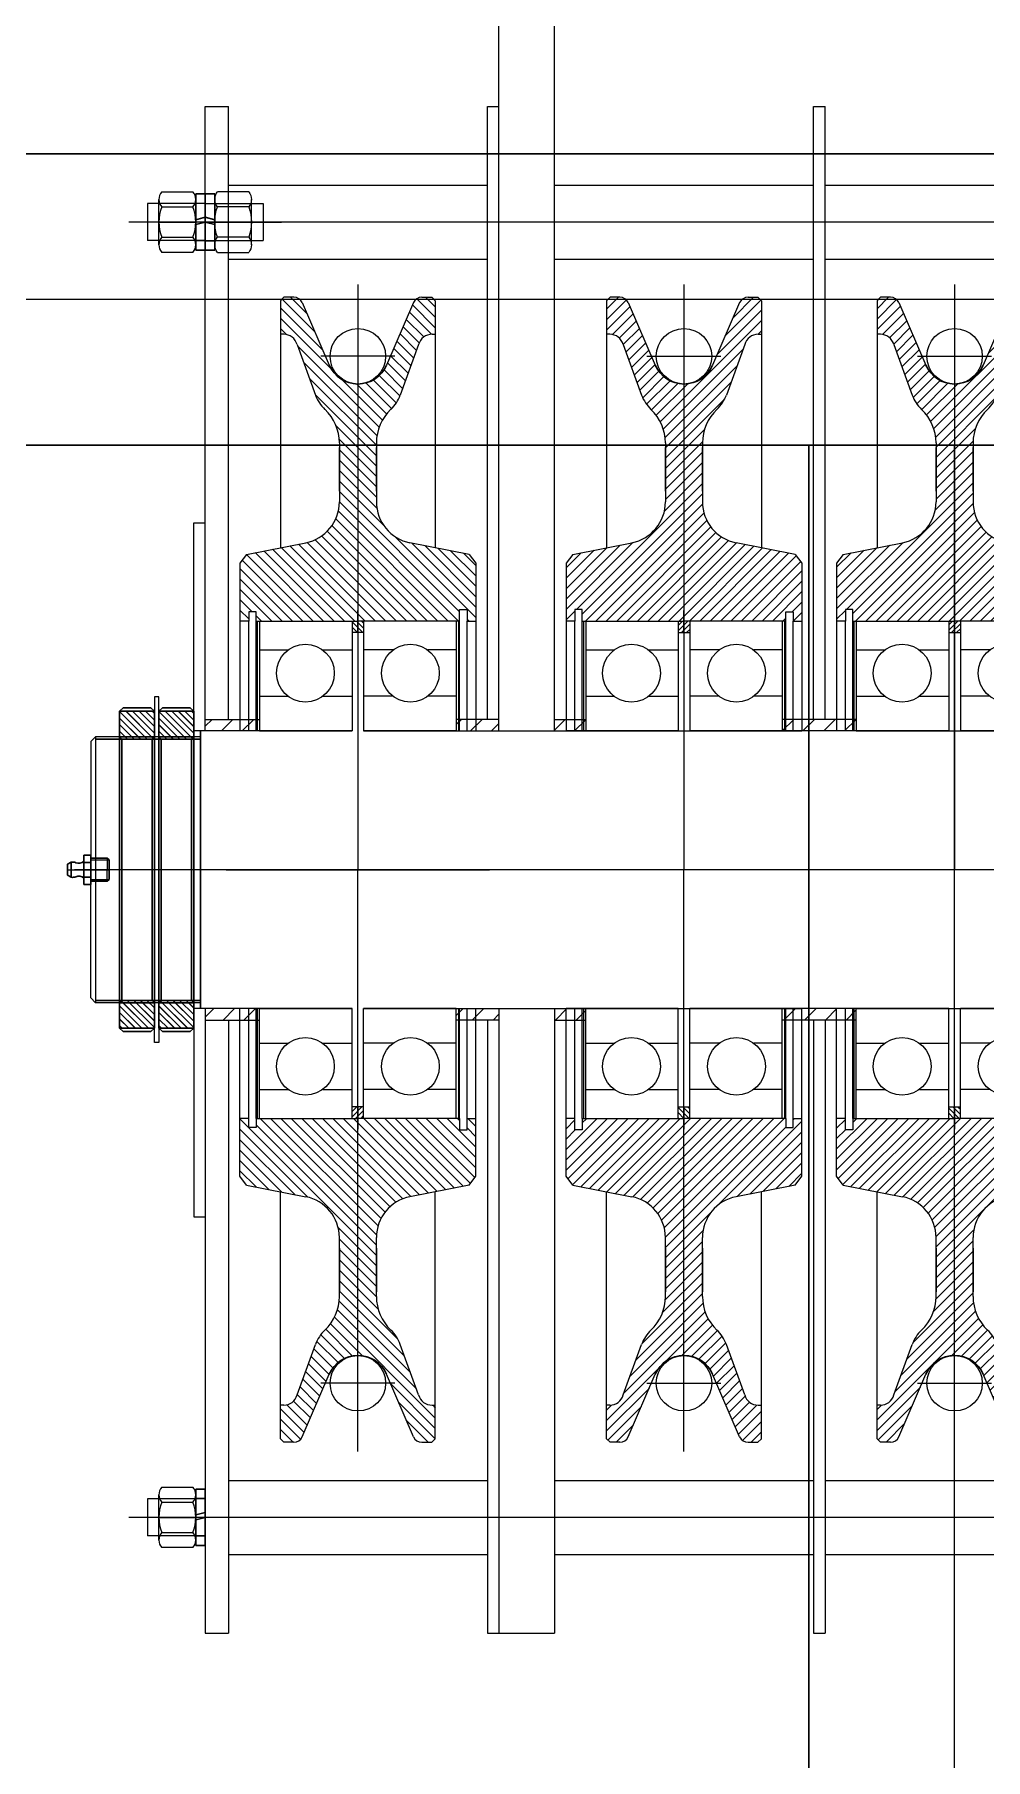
# Model space of a CAD drawing. Extents: x 1767995 to 4174245, y 542814 to 862564.
# Drawn here: x 2118269 to 2118681, y 677845 to 678591 of the extents above; entities that cross this region are included whole.
import ezdxf

# ---------------------------------------------------------------- set-up
doc = ezdxf.new("R2010")
doc.units = 0
doc.header["$LTSCALE"] = 3500
doc.linetypes.add('CENTER', pattern=[2, 1.25, -0.25, 0.25, -0.25])
doc.linetypes.add('DASHED', pattern=[0.75, 0.5, -0.25])
for name, color, linetype, lineweight in [('1轮廓实线层', 7, 'Continuous', 30), ('5文本', 7, 'Continuous', 15), ('6标注线', 7, 'Continuous', 13)]:
    doc.layers.add(name, color=color, linetype=linetype, lineweight=lineweight)
for name, color, linetype in [('2细线层', 4, 'Continuous'), ('3中心线层', 1, 'CENTER'), ('4虚线层', 6, 'DASHED'), ('5剖面线层', 2, 'Continuous')]:
    doc.layers.add(name, color=color, linetype=linetype)
pattern_1 = [(45, (4083.5064, 16911.954), (-4.490128, 4.490128), [])]

# ---------------------------------------------------------------- blocks, each defined once
blk = doc.blocks.new('tec')
at = {"layer": '1轮廓实线层'}
for p, q in [((146662.62, 39751.69), (144310.62, 39751.69)), ((146662.62, 39625.69), (144310.62, 39625.69)), ((145423.62, 37051.69), (145423.62, 39625.69))]:
    blk.add_line(p, q, dxfattribs=at)
at = {"layer": '3中心线层'}
for p, q in [((146662.62, 39688.69), (144310.62, 39688.69)), ((145486.62, 37051.69), (145486.62, 39625.69))]:
    blk.add_line(p, q, dxfattribs=at)
blk = doc.blocks.new('00')
at = {"layer": '1轮廓实线层'}
h = blk.add_hatch(dxfattribs=at)
h.set_pattern_fill('JIS_LC_20', color=6, scale=0.1, style=0)
h.paths.add_polyline_path([(34019.49, -29282.4), (34004.49, -29282.4), (34004.49, -29293.4), (34019.49, -29293.4)])
h.paths.add_polyline_path([(34019.49, -29293.4), (34004.49, -29293.4), (34005.49, -29294.4), (34018.49, -29294.4)])
h.paths.add_polyline_path([(34019.49, -29408.4), (34004.49, -29408.4), (34004.49, -29419.4), (34019.49, -29419.4)])
h.paths.add_polyline_path([(34018.49, -29407.4), (34005.49, -29407.4), (34004.49, -29408.4), (34019.49, -29408.4)])
for p, q in [((34005.99, -29280.9), (34004.49, -29282.4)), ((34004.49, -29282.4), (34019.49, -29282.4)), ((34004.49, -29282.4), (34004.49, -29419.4)), ((34005.99, -29280.9), (34017.99, -29280.9)), ((34017.99, -29280.9), (34019.49, -29282.4)), ((34019.49, -29282.4), (34019.49, -29419.4)), ((34004.49, -29293.4), (34019.49, -29293.4)), ((34004.49, -29293.4), (34005.49, -29294.4)), ((34005.49, -29294.4), (34018.49, -29294.4)), ((34005.49, -29294.4), (34005.49, -29407.4)), ((34018.49, -29294.4), (34019.49, -29293.4)), ((34018.49, -29294.4), (34018.49, -29407.4)), ((34004.49, -29408.4), (34005.49, -29407.4)), ((34004.49, -29408.4), (34019.49, -29408.4)), ((34005.49, -29407.4), (34018.49, -29407.4)), ((34018.49, -29407.4), (34019.49, -29408.4)), ((34004.49, -29419.4), (34019.49, -29419.4)), ((34005.99, -29420.9), (34004.49, -29419.4)), ((34005.99, -29420.9), (34017.99, -29420.9)), ((34017.99, -29420.9), (34019.49, -29419.4))]:
    blk.add_line(p, q)
at = {"layer": '3中心线层', "ltscale": 50}
blk.add_line((33998.29, -29350.9), (34031.03, -29350.9), dxfattribs=at)
blk = doc.blocks.new('t4acx')
at = {"layer": '5剖面线层'}
h = blk.add_hatch(dxfattribs=at)
h.set_pattern_fill('ANSI31', color=256, style=0)
h.set_pattern_definition([(45, (3773.7428, 390.6375), (-2.245064, 2.245064), [])])
h.paths.add_polyline_path([(4060.28, 1209.1), (4060.28, 1183.63, -0.358516), (4045.75, 1165.97), (4020.16, 1160.95), (4017.28, 1157.1), (4017.28, 1132.1), (4021.08, 1132.1), (4021.08, 1137.1), (4024.28, 1137.1), (4024.28, 1132.1), (4068.28, 1132.1), (4068.28, 1136.7), (4068.28, 1234.6, -0.299292), (4055.89, 1242.75), (4044.21, 1269.79, 0.291355), (4040.59, 1272.1), (4036.3, 1272.1), (4034.8, 1270.6), (4034.8, 1256.1), (4036.21, 1256.1, -0.338663), (4042, 1251.67), (4049.96, 1229.8, 0.116751), (4054.01, 1223.64, -0.206366)])
h.paths.add_polyline_path([(4068.28, 1234.6), (4068.28, 1132.1), (4110.78, 1132.1), (4112.28, 1132.1), (4112.28, 1136.1), (4115.48, 1136.1), (4115.48, 1132.1), (4119.28, 1132.1), (4119.28, 1157.1), (4116.4, 1160.95), (4090.82, 1165.97, -0.358516), (4076.28, 1183.63), (4076.28, 1209.1, -0.206366), (4082.55, 1223.64, 0.116751), (4086.6, 1229.8), (4094.56, 1251.67, -0.338663), (4100.35, 1256.1), (4101.76, 1256.1), (4101.76, 1270.6), (4100.26, 1272.1), (4095.98, 1272.1, 0.291355), (4092.35, 1269.79), (4080.68, 1242.75, -0.299292)])
h.paths.add_polyline_path([(4068.28, 917.1), (4068.28, 912.49), (4068.28, 814.6, -0.299292), (4080.68, 806.45), (4092.35, 779.41, 0.291355), (4095.98, 777.1), (4100.26, 777.1), (4101.76, 778.6), (4101.76, 793.1), (4100.35, 793.1, -0.338663), (4094.56, 797.53), (4086.6, 819.39, 0.116751), (4082.55, 825.55, -0.206366), (4076.28, 840.09), (4076.28, 865.56, -0.358516), (4090.82, 883.22), (4116.4, 888.25), (4119.28, 892.1), (4119.28, 917.1), (4115.48, 917.1), (4115.48, 913.1), (4112.28, 913.1), (4112.28, 917.1)])
h.paths.add_polyline_path([(4068.28, 917.1), (4025.78, 917.1), (4024.28, 917.1), (4024.28, 912.1), (4021.08, 912.1), (4021.08, 917.1), (4017.28, 917.1), (4017.28, 892.1), (4020.16, 888.25), (4045.75, 883.22, -0.358516), (4060.28, 865.56), (4060.28, 840.09, -0.206366), (4054.01, 825.55, 0.116751), (4049.96, 819.39), (4042, 797.53, -0.338663), (4036.21, 793.1), (4034.8, 793.1), (4034.8, 778.6), (4036.3, 777.1), (4040.59, 777.1, 0.291355), (4044.21, 779.41), (4055.89, 806.45, -0.299291), (4068.28, 814.6), (4068.28, 814.6)])
h = blk.add_hatch(dxfattribs=at)
h.set_pattern_fill('ANSI31', color=256, scale=0.5, style=0)
h.set_pattern_definition([(45, (3225.343, 1594.084), (-1.122532, 1.122532), [])])
h.paths.add_polyline_path([(4070.78, 1132.1), (4068.28, 1132.1), (4068.28, 1127.1), (4070.78, 1127.1)])
h.paths.add_polyline_path([(4068.28, 1132.1), (4065.78, 1132.1), (4065.78, 1127.1), (4068.28, 1127.1)])
h = blk.add_hatch(dxfattribs=at)
h.set_pattern_fill('ANSI31', color=256, scale=0.5, style=0)
h.set_pattern_definition([(315, (3225.343, 455.1103), (-1.122532, -1.122532), [])])
h.paths.add_polyline_path([(4070.78, 922.1), (4068.28, 922.1), (4068.28, 917.1), (4070.78, 917.1)])
h.paths.add_polyline_path([(4068.28, 922.1), (4065.78, 922.1), (4065.78, 917.1), (4068.28, 917.1)])
for p, q in [((4034.8, 1270.6), (4036.3, 1272.1)), ((4034.8, 1270.6), (4034.8, 1163.82)), ((4040.59, 1272.1), (4036.3, 1272.1)), ((4044.21, 1269.79), (4055.89, 1242.75)), ((4092.35, 1269.79), (4080.68, 1242.75)), ((4095.98, 1272.1), (4100.26, 1272.1)), ((4101.76, 1270.6), (4100.26, 1272.1)), ((4101.76, 1270.6), (4101.76, 1163.82)), ((4036.21, 1256.1), (4034.8, 1256.1)), ((4100.35, 1256.1), (4101.76, 1256.1)), ((4042, 1251.67), (4049.96, 1229.8)), ((4094.56, 1251.67), (4086.6, 1229.8)), ((4060.28, 1209.1), (4060.28, 1183.63)), ((4076.28, 1209.1), (4076.28, 1183.63)), ((4020.16, 1160.95), (4045.75, 1165.97)), ((4116.4, 1160.95), (4090.82, 1165.97)), ((4020.16, 1160.95), (4017.28, 1157.1)), ((4017.28, 1157.1), (4017.28, 1084.6)), ((4116.4, 1160.95), (4119.28, 1157.1)), ((4119.28, 1157.1), (4119.28, 1084.6)), ((4024.28, 1137.1), (4021.08, 1137.1)), ((4021.08, 1137.1), (4021.08, 1132.1)), ((4024.28, 1132.1), (4024.28, 1137.1)), ((4112.28, 1132.1), (4112.28, 1136.1)), ((4112.28, 1136.1), (4115.48, 1136.1)), ((4115.48, 1136.1), (4115.48, 1132.1)), ((4021.08, 1132.1), (4017.28, 1132.1)), ((4021.08, 1084.6), (4021.08, 1132.1)), ((4024.28, 1132.1), (4068.28, 1132.1)), ((4024.28, 1132.1), (4068.28, 1132.1)), ((4024.28, 1084.6), (4024.28, 1132.1)), ((4024.78, 1132.1), (4024.78, 1084.6)), ((4025.78, 1132.1), (4068.28, 1132.1)), ((4025.78, 1132.1), (4068.28, 1132.1)), ((4025.78, 1132.1), (4025.78, 1084.6)), ((4065.78, 1132.1), (4065.78, 1084.6)), ((4065.78, 1127.1), (4070.78, 1127.1)), ((4112.28, 1132.1), (4068.28, 1132.1)), ((4110.78, 1132.1), (4068.28, 1132.1)), ((4070.78, 1132.1), (4070.78, 1084.6)), ((4110.78, 1132.1), (4110.78, 1084.6)), ((4111.78, 1132.1), (4111.78, 1084.6)), ((4112.28, 1084.6), (4112.28, 1132.1)), ((4115.48, 1132.1), (4119.28, 1132.1)), ((4115.48, 1084.6), (4115.48, 1132.1)), ((4025.78, 1119.6), (4038.09, 1119.6)), ((4053.09, 1119.6), (4065.78, 1119.6)), ((4083.48, 1119.6), (4070.78, 1119.6)), ((4110.78, 1119.6), (4098.48, 1119.6)), ((4025.78, 1099.6), (4038.09, 1099.6)), ((4053.09, 1099.6), (4065.78, 1099.6)), ((4083.48, 1099.6), (4070.78, 1099.6)), ((4110.78, 1099.6), (4098.48, 1099.6)), ((4025.78, 1084.6), (4017.28, 1084.6)), ((4110.78, 1084.6), (4119.28, 1084.6)), ((4017.28, 892.1), (4017.28, 964.6)), ((4025.78, 964.6), (4017.28, 964.6)), ((4021.08, 917.1), (4021.08, 964.6)), ((4024.28, 917.1), (4024.28, 964.6)), ((4024.78, 964.6), (4024.78, 917.1)), ((4025.78, 917.1), (4025.78, 964.6)), ((4065.78, 917.1), (4065.78, 964.6)), ((4070.78, 917.1), (4070.78, 964.6)), ((4110.78, 917.1), (4110.78, 964.6)), ((4110.78, 964.6), (4119.28, 964.6)), ((4111.78, 964.6), (4111.78, 917.1)), ((4112.28, 917.1), (4112.28, 964.6)), ((4115.48, 917.1), (4115.48, 964.6)), ((4119.28, 892.1), (4119.28, 964.6)), ((4025.78, 949.6), (4038.09, 949.6)), ((4053.09, 949.6), (4065.78, 949.6)), ((4083.48, 949.6), (4070.78, 949.6)), ((4110.78, 949.6), (4098.48, 949.6)), ((4025.78, 929.6), (4038.09, 929.6)), ((4053.09, 929.6), (4065.78, 929.6)), ((4083.48, 929.6), (4070.78, 929.6)), ((4110.78, 929.6), (4098.48, 929.6)), ((4065.78, 922.1), (4070.78, 922.1)), ((4021.08, 917.1), (4017.28, 917.1)), ((4021.08, 912.1), (4021.08, 917.1)), ((4024.28, 912.1), (4021.08, 912.1)), ((4024.28, 917.1), (4068.28, 917.1)), ((4024.28, 917.1), (4068.28, 917.1)), ((4024.28, 917.1), (4024.28, 912.1)), ((4025.78, 917.1), (4068.28, 917.1)), ((4025.78, 917.1), (4068.28, 917.1)), ((4112.28, 917.1), (4068.28, 917.1)), ((4110.78, 917.1), (4068.28, 917.1)), ((4112.28, 917.1), (4112.28, 913.1)), ((4112.28, 913.1), (4115.48, 913.1)), ((4115.48, 913.1), (4115.48, 917.1)), ((4115.48, 917.1), (4119.28, 917.1)), ((4020.16, 888.25), (4017.28, 892.1)), ((4020.16, 888.25), (4045.75, 883.22)), ((4116.4, 888.25), (4090.82, 883.22)), ((4116.4, 888.25), (4119.28, 892.1)), ((4034.8, 778.6), (4034.8, 885.37)), ((4101.76, 778.6), (4101.76, 885.37)), ((4060.28, 840.09), (4060.28, 865.56)), ((4076.28, 840.09), (4076.28, 865.56)), ((4042, 797.53), (4049.96, 819.39)), ((4094.56, 797.53), (4086.6, 819.39)), ((4044.21, 779.41), (4055.89, 806.45)), ((4092.35, 779.41), (4080.68, 806.45)), ((4036.21, 793.1), (4034.8, 793.1)), ((4100.35, 793.1), (4101.76, 793.1)), ((4034.8, 778.6), (4036.3, 777.1)), ((4040.59, 777.1), (4036.3, 777.1)), ((4095.98, 777.1), (4100.26, 777.1)), ((4101.76, 778.6), (4100.26, 777.1))]:
    blk.add_line(p, q)
for centre in [(4045.59, 1109.6), (4090.98, 1109.6), (4045.59, 939.6), (4090.98, 939.6)]:
    blk.add_circle(centre, 12.5)
for centre, radius, start, end in [((4040.59, 1268.1), 4, 25.02496, 90), ((4095.98, 1268.1), 4, 90, 154.97504), ((4036.21, 1250.1), 6, 15.16257, 90), ((4100.35, 1250.1), 6, 90, 164.83743), ((4065, 1235.28), 16, 200.00412, 226.64097), ((4040.28, 1209.1), 20, 0, 46.64097), ((4096.28, 1209.1), 20, 133.35903, 180), ((4071.57, 1235.28), 16, 313.35903, 339.99588), ((4042.28, 1183.63), 18, 281.1057, 0), ((4094.28, 1183.63), 18, 180, 258.8943), ((4042.28, 865.56), 18, 0, 78.8943), ((4094.28, 865.56), 18, 101.1057, 180), ((4040.28, 840.09), 20, 313.35903, 0), ((4096.28, 840.09), 20, 180, 226.64097), ((4065, 813.92), 16, 133.35903, 159.99588), ((4071.57, 813.92), 16, 20.00412, 46.64097), ((4036.21, 799.1), 6, 270, 344.83743), ((4100.35, 799.1), 6, 195.16257, 270), ((4040.59, 781.1), 4, 270, 334.97504), ((4095.98, 781.1), 4, 205.02496, 270)]:
    blk.add_arc(centre, radius, start, end)
at = {"layer": '1轮廓实线层', "ltscale": 50}
for p, q in [((4060.28, 1207.11), (4060.28, 1188.24)), ((4076.28, 1207.11), (4076.28, 1188.24)), ((4060.28, 842.09), (4060.28, 860.95)), ((4076.28, 842.09), (4076.28, 860.95))]:
    blk.add_line(p, q, dxfattribs=at)
at = {"layer": '1轮廓实线层'}
for p, q in [((4025.78, 1084.6), (4065.78, 1084.6)), ((4025.78, 964.6), (4065.78, 964.6))]:
    blk.add_line(p, q, dxfattribs=at)
at = {"layer": '1轮廓实线层', "color": 0}
for p, q in [((4110.78, 1084.6), (4070.78, 1084.6)), ((4110.78, 964.6), (4070.78, 964.6))]:
    blk.add_line(p, q, dxfattribs=at)
at = {"layer": '1轮廓实线层'}
for centre, start, end in [((4068.28, 1248.1), 203.35189, 336.64811), ((4068.28, 801.1), 23.35189, 156.64811)]:
    blk.add_arc(centre, 13.5, start, end, dxfattribs=at)
at = {"layer": '3中心线层', "ltscale": 50}
for p, q in [((4068.28, 1277.63), (4068.28, 1024.6)), ((4125.25, 1024.6), (4011.32, 1024.6)), ((4068.28, 773.14), (4068.28, 1024.6))]:
    blk.add_line(p, q, dxfattribs=at)
at = {"layer": '3中心线层'}
for p, q in [((4052.28, 1246.6), (4084.28, 1246.6)), ((4068.28, 1127.1), (4068.28, 1136.7)), ((4068.28, 922.1), (4068.28, 912.49)), ((4052.28, 802.6), (4084.28, 802.6))]:
    blk.add_line(p, q, dxfattribs=at)
at = {"layer": '5文本'}
for centre in [(4068.28, 1246.6), (4068.28, 802.6)]:
    blk.add_circle(centre, 12, dxfattribs=at)
blk = doc.blocks.new('*U202')
blk.add_line((13.22, 4.1), (13.22, 2.05))
at = {"layer": '1轮廓实线层'}
for p, q in [((-11.18, 4.1), (-11.18, 0)), ((1.02, 4.1), (-11.18, 4.1)), ((-11.18, 0), (0, 0)), ((0, 0), (-1.1, 4.1)), ((13.22, 0), (0, 0)), ((1.02, 4.1), (2.12, 0)), ((1.02, 4.1), (13.22, 4.1)), ((13.22, 4.1), (13.22, 0))]:
    blk.add_line(p, q, dxfattribs=at)
at = {"layer": '3中心线层'}
blk.add_line((1.02, 6.2), (1.02, -2.1), dxfattribs=at)
at = {"layer": '4虚线层'}
for p, q in [((-7.08, 4.1), (-7.08, 0)), ((9.12, 4.1), (9.12, 0))]:
    blk.add_line(p, q, dxfattribs=at)
blk = doc.blocks.new('*U203')
for p, q in [((-15.9, -9.81), (-15.9, 9.81)), ((-14.71, 13.09), (-1.19, 13.09)), ((0, 9.81), (0, -9.81)), ((-14.71, 6.54), (-1.19, 6.54)), ((-14.71, -6.54), (-1.19, -6.54)), ((-1.19, -13.09), (-14.71, -13.09))]:
    blk.add_line(p, q)
for centre, radius, start, end in [((-10.82, 9.81), 5.08, 139.9424, 220.0576), ((-5.08, 9.81), 5.08, 319.9424, 40.0576), ((2.64, 0), 18.54, 159.34022, 200.65978), ((-18.54, 0), 18.54, 339.34022, 20.65978), ((-10.82, -9.81), 5.08, 139.9424, 220.0576), ((-5.08, -9.81), 5.08, 319.9424, 40.0576)]:
    blk.add_arc(centre, radius, start, end)
at = {"layer": '3中心线层'}
blk.add_line((-15.9, 0), (0, 0), dxfattribs=at)
blk = doc.blocks.new('A$C8d28a030')
at = {"layer": '5剖面线层'}
h = blk.add_hatch(dxfattribs=at)
h.set_pattern_fill('ANSI31', color=256, style=0)
h.set_pattern_definition([(135, (4806.2146, 17421.5817), (2.245064, 2.245064), [])])
edge = h.paths.add_edge_path()
edge.add_line((4519.68, 18240.05), (4519.68, 18214.58))
edge.add_ellipse((4537.68, 18214.58), major_axis=(12.73, 12.73), ratio=1, start_angle=135, end_angle=213.8943)
edge.add_line((4534.21, 18196.91), (4559.8, 18191.89))
edge.add_line((4559.8, 18191.89), (4562.68, 18188.04))
edge.add_line((4562.68, 18188.04), (4562.68, 18163.04))
edge.add_line((4562.68, 18163.04), (4558.88, 18163.04))
edge.add_line((4558.88, 18163.04), (4558.88, 18168.04))
edge.add_line((4558.88, 18168.04), (4555.68, 18168.04))
edge.add_line((4555.68, 18168.04), (4555.68, 18163.04))
edge.add_line((4555.68, 18163.04), (4511.68, 18163.04))
edge.add_line((4511.68, 18163.04), (4511.68, 18167.65))
edge.add_line((4511.68, 18167.65), (4511.68, 18265.54))
edge.add_ellipse((4511.68, 18279.04), major_axis=(9.55, 9.55), ratio=1, start_angle=225, end_angle=291.64811)
edge.add_line((4524.07, 18273.69), (4535.74, 18300.73))
edge.add_ellipse((4539.37, 18299.04), major_axis=(-2.83, 2.83), ratio=1, start_angle=-45, end_angle=19.97504, ccw=False)
edge.add_line((4539.37, 18303.04), (4543.65, 18303.04))
edge.add_line((4543.65, 18303.04), (4545.15, 18301.54))
edge.add_line((4545.15, 18301.54), (4545.15, 18287.04))
edge.add_line((4545.15, 18287.04), (4543.74, 18287.04))
edge.add_ellipse((4543.74, 18281.04), major_axis=(4.24, 4.24), ratio=1, start_angle=45, end_angle=119.83743)
edge.add_line((4537.95, 18282.61), (4529.99, 18260.75))
edge.add_ellipse((4514.96, 18266.22), major_axis=(11.31, 11.31), ratio=1, start_angle=268.35903, end_angle=294.99588, ccw=False)
edge.add_ellipse((4539.68, 18240.05), major_axis=(-14.14, 14.14), ratio=1, start_angle=-1.64097, end_angle=45)
edge = h.paths.add_edge_path()
edge.add_line((4511.68, 18265.54), (4511.68, 18163.04))
edge.add_line((4511.68, 18163.04), (4469.18, 18163.04))
edge.add_line((4469.18, 18163.04), (4467.68, 18163.04))
edge.add_line((4467.68, 18163.04), (4467.68, 18167.04))
edge.add_line((4467.68, 18167.04), (4464.48, 18167.04))
edge.add_line((4464.48, 18167.04), (4464.48, 18163.04))
edge.add_line((4464.48, 18163.04), (4460.68, 18163.04))
edge.add_line((4460.68, 18163.04), (4460.68, 18188.04))
edge.add_line((4460.68, 18188.04), (4463.55, 18191.89))
edge.add_line((4463.55, 18191.89), (4489.14, 18196.91))
edge.add_ellipse((4485.68, 18214.58), major_axis=(-12.73, 12.73), ratio=1, start_angle=146.1057, end_angle=225)
edge.add_line((4503.68, 18214.58), (4503.68, 18240.05))
edge.add_ellipse((4483.68, 18240.05), major_axis=(14.14, 14.14), ratio=1, start_angle=315, end_angle=361.64097)
edge.add_ellipse((4508.39, 18266.22), major_axis=(-11.31, 11.31), ratio=1, start_angle=65.00412, end_angle=91.64097, ccw=False)
edge.add_line((4493.36, 18260.75), (4485.4, 18282.61))
edge.add_ellipse((4479.61, 18281.04), major_axis=(4.24, 4.24), ratio=1, start_angle=330.16257, end_angle=405)
edge.add_line((4479.61, 18287.04), (4478.2, 18287.04))
edge.add_line((4478.2, 18287.04), (4478.2, 18301.54))
edge.add_line((4478.2, 18301.54), (4479.7, 18303.04))
edge.add_line((4479.7, 18303.04), (4483.98, 18303.04))
edge.add_ellipse((4483.98, 18299.04), major_axis=(-2.83, 2.83), ratio=1, start_angle=250.02496, end_angle=315, ccw=False)
edge.add_line((4487.61, 18300.73), (4499.28, 18273.69))
edge.add_ellipse((4511.68, 18279.04), major_axis=(-9.55, 9.55), ratio=1, start_angle=68.35189, end_angle=135)
edge = h.paths.add_edge_path()
edge.add_line((4511.68, 17948.04), (4511.68, 17943.44))
edge.add_line((4511.68, 17943.44), (4511.68, 17845.54))
edge.add_ellipse((4511.68, 17832.04), major_axis=(-9.55, 9.55), ratio=1, start_angle=-45, end_angle=21.64811)
edge.add_line((4499.28, 17837.39), (4487.61, 17810.35))
edge.add_ellipse((4483.98, 17812.04), major_axis=(2.83, 2.83), ratio=1, start_angle=225, end_angle=289.97504, ccw=False)
edge.add_line((4483.98, 17808.04), (4479.7, 17808.04))
edge.add_line((4479.7, 17808.04), (4478.2, 17809.54))
edge.add_line((4478.2, 17809.54), (4478.2, 17824.04))
edge.add_line((4478.2, 17824.04), (4479.61, 17824.04))
edge.add_ellipse((4479.61, 17830.04), major_axis=(4.24, 4.24), ratio=1, start_angle=225, end_angle=299.83743)
edge.add_line((4485.4, 17828.47), (4493.36, 17850.34))
edge.add_ellipse((4508.39, 17844.86), major_axis=(11.31, 11.31), ratio=1, start_angle=88.35903, end_angle=114.99588, ccw=False)
edge.add_ellipse((4483.68, 17871.04), major_axis=(-14.14, 14.14), ratio=1, start_angle=178.35903, end_angle=225)
edge.add_line((4503.68, 17871.04), (4503.68, 17896.51))
edge.add_ellipse((4485.68, 17896.51), major_axis=(12.73, 12.73), ratio=1, start_angle=315, end_angle=393.8943)
edge.add_line((4489.14, 17914.17), (4463.55, 17919.19))
edge.add_line((4463.55, 17919.19), (4460.68, 17923.04))
edge.add_line((4460.68, 17923.04), (4460.68, 17948.04))
edge.add_line((4460.68, 17948.04), (4464.48, 17948.04))
edge.add_line((4464.48, 17948.04), (4464.48, 17944.04))
edge.add_line((4464.48, 17944.04), (4467.68, 17944.04))
edge.add_line((4467.68, 17944.04), (4467.68, 17948.04))
edge.add_line((4467.68, 17948.04), (4511.68, 17948.04))
edge = h.paths.add_edge_path()
edge.add_line((4511.68, 17948.04), (4554.18, 17948.04))
edge.add_line((4554.18, 17948.04), (4555.68, 17948.04))
edge.add_line((4555.68, 17948.04), (4555.68, 17943.04))
edge.add_line((4555.68, 17943.04), (4558.88, 17943.04))
edge.add_line((4558.88, 17943.04), (4558.88, 17948.04))
edge.add_line((4558.88, 17948.04), (4562.68, 17948.04))
edge.add_line((4562.68, 17948.04), (4562.68, 17923.04))
edge.add_line((4562.68, 17923.04), (4559.8, 17919.19))
edge.add_line((4559.8, 17919.19), (4534.21, 17914.17))
edge.add_ellipse((4537.68, 17896.51), major_axis=(-12.73, 12.73), ratio=1, start_angle=-33.8943, end_angle=45)
edge.add_line((4519.68, 17896.51), (4519.68, 17871.04))
edge.add_ellipse((4539.68, 17871.04), major_axis=(14.14, 14.14), ratio=1, start_angle=135, end_angle=181.64097)
edge.add_ellipse((4514.96, 17844.86), major_axis=(-11.31, 11.31), ratio=1, start_angle=245.00412, end_angle=271.64097, ccw=False)
edge.add_line((4529.99, 17850.34), (4537.95, 17828.47))
edge.add_ellipse((4543.74, 17830.04), major_axis=(-4.24, 4.24), ratio=1, start_angle=60.16257, end_angle=135)
edge.add_line((4543.74, 17824.04), (4545.15, 17824.04))
edge.add_line((4545.15, 17824.04), (4545.15, 17809.54))
edge.add_line((4545.15, 17809.54), (4543.65, 17808.04))
edge.add_line((4543.65, 17808.04), (4539.37, 17808.04))
edge.add_ellipse((4539.37, 17812.04), major_axis=(2.83, 2.83), ratio=1, start_angle=160.02496, end_angle=225, ccw=False)
edge.add_line((4535.74, 17810.35), (4524.07, 17837.39))
edge.add_ellipse((4511.68, 17832.04), major_axis=(9.55, 9.55), ratio=1, start_angle=338.35189, end_angle=404.99984)
edge.add_line((4511.68, 17845.54), (4511.68, 17845.54))
edge.add_line((4511.68, 17845.54), (4511.68, 17948.04))
h = blk.add_hatch(dxfattribs=at)
h.set_pattern_fill('ANSI31', color=256, scale=0.5, style=0)
h.set_pattern_definition([(135, (5354.6144, 18625.0282), (1.122532, 1.122532), [])])
h.paths.add_polyline_path([(4509.18, 18163.04), (4511.68, 18163.04), (4511.68, 18158.04), (4509.18, 18158.04)])
h.paths.add_polyline_path([(4511.68, 18163.04), (4514.18, 18163.04), (4514.18, 18158.04), (4511.68, 18158.04)])
h = blk.add_hatch(dxfattribs=at)
h.set_pattern_fill('ANSI31', color=256, scale=2, style=0)
h.set_pattern_definition(pattern_1)
h.paths.add_polyline_path([(4469.18, 18120.54), (4445.68, 18120.54), (4445.68, 18115.54), (4455.68, 18115.54), (4469.18, 18115.54)])
h.paths.add_polyline_path([(4469.18, 17995.54), (4455.68, 17995.54), (4445.68, 17995.54), (4445.68, 17990.54), (4469.18, 17990.54)])
h.paths.add_polyline_path([(4572.68, 17995.54), (4554.18, 17995.54), (4554.18, 17990.54), (4572.68, 17990.54)])
h.paths.add_polyline_path([(4572.68, 18120.54), (4554.18, 18120.54), (4554.18, 18115.54), (4572.68, 18115.54)])
h = blk.add_hatch(dxfattribs=at)
h.set_pattern_fill('ANSI31', color=256, scale=2, style=0)
h.set_pattern_definition(pattern_1)
h.paths.add_polyline_path([(4610.18, 18120.54), (4596.68, 18120.54), (4596.68, 18115.54), (4610.18, 18115.54)])
h.paths.add_polyline_path([(4727.18, 18120.54), (4708.68, 18120.54), (4695.18, 18120.54), (4695.18, 18115.54), (4727.18, 18115.54)])
h.paths.add_polyline_path([(4610.18, 17995.54), (4596.68, 17995.54), (4596.68, 17990.54), (4610.18, 17990.54)])
h.paths.add_polyline_path([(4727.18, 17995.54), (4695.18, 17995.54), (4695.18, 17990.54), (4708.68, 17990.54), (4727.18, 17990.54)])
h = blk.add_hatch(dxfattribs=at)
h.set_pattern_fill('ANSI31', color=256, scale=0.5, style=0)
h.set_pattern_definition([(225, (5354.6144, 17486.0544), (1.122532, -1.122532), [])])
h.paths.add_polyline_path([(4509.18, 17953.04), (4511.68, 17953.04), (4511.68, 17948.04), (4509.18, 17948.04)])
h.paths.add_polyline_path([(4511.68, 17953.04), (4514.18, 17953.04), (4514.18, 17948.04), (4511.68, 17948.04)])
for p, q in [((4572.68, 18115.54), (4572.68, 18845.54)), ((4596.68, 18115.54), (4596.68, 18845.54)), ((4445.68, 18115.54), (4445.68, 18385.54)), ((4445.68, 18385.54), (4455.68, 18385.54)), ((4455.68, 18120.54), (4455.68, 18385.54)), ((4567.68, 18120.54), (4567.68, 18385.54)), ((4567.68, 18385.54), (4572.68, 18385.54)), ((4708.68, 18120.54), (4708.68, 18385.54)), ((4708.68, 18385.54), (4713.68, 18385.54)), ((4713.68, 18120.54), (4713.68, 18385.54)), ((4455.68, 18351.54), (4567.68, 18351.54)), ((4596.68, 18351.54), (4708.68, 18351.54)), ((4713.68, 18351.54), (4825.68, 18351.54)), ((4445.68, 18343.54), (4420.68, 18343.54)), ((4420.68, 18343.54), (4420.68, 18327.54)), ((4445.68, 18343.54), (4470.68, 18343.54)), ((4470.68, 18343.54), (4470.68, 18327.54)), ((4445.68, 18327.54), (4420.68, 18327.54)), ((4445.68, 18327.54), (4470.68, 18327.54)), ((4455.68, 18319.54), (4567.68, 18319.54)), ((4596.68, 18319.54), (4708.68, 18319.54)), ((4713.68, 18319.54), (4825.68, 18319.54)), ((4478.2, 18301.54), (4479.7, 18303.04)), ((4483.98, 18303.04), (4479.7, 18303.04)), ((4539.37, 18303.04), (4543.65, 18303.04)), ((4545.15, 18301.54), (4543.65, 18303.04)), ((4478.2, 18301.54), (4478.2, 18194.76)), ((4487.61, 18300.73), (4499.28, 18273.69)), ((4535.74, 18300.73), (4524.07, 18273.69)), ((4545.15, 18301.54), (4545.15, 18194.76)), ((4479.61, 18287.04), (4478.2, 18287.04)), ((4543.74, 18287.04), (4545.15, 18287.04)), ((4485.4, 18282.61), (4493.36, 18260.75)), ((4537.95, 18282.61), (4529.99, 18260.75)), ((4503.68, 18240.05), (4503.68, 18214.58)), ((4519.68, 18240.05), (4519.68, 18214.58)), ((4440.68, 18115.54), (4440.68, 18205.54)), ((4440.68, 18205.54), (4445.68, 18205.54)), ((4463.55, 18191.89), (4460.68, 18188.04)), ((4463.55, 18191.89), (4489.14, 18196.91)), ((4559.8, 18191.89), (4534.21, 18196.91)), ((4559.8, 18191.89), (4562.68, 18188.04)), ((4460.68, 18188.04), (4460.68, 18115.54)), ((4562.68, 18188.04), (4562.68, 18115.54)), ((4555.68, 18163.04), (4555.68, 18168.04)), ((4555.68, 18168.04), (4558.88, 18168.04)), ((4558.88, 18168.04), (4558.88, 18163.04)), ((4464.48, 18163.04), (4460.68, 18163.04)), ((4467.68, 18167.04), (4464.48, 18167.04)), ((4464.48, 18167.04), (4464.48, 18163.04)), ((4464.48, 18115.54), (4464.48, 18163.04)), ((4467.68, 18163.04), (4467.68, 18167.04)), ((4467.68, 18163.04), (4511.68, 18163.04)), ((4467.68, 18115.54), (4467.68, 18163.04)), ((4468.18, 18163.04), (4468.18, 18115.54)), ((4469.18, 18163.04), (4511.68, 18163.04)), ((4469.18, 18163.04), (4469.18, 18115.54)), ((4509.18, 18163.04), (4509.18, 18115.54)), ((4555.68, 18163.04), (4511.68, 18163.04)), ((4555.68, 18163.04), (4511.68, 18163.04)), ((4554.18, 18163.04), (4511.68, 18163.04)), ((4554.18, 18163.04), (4511.68, 18163.04)), ((4514.18, 18163.04), (4514.18, 18115.54)), ((4554.18, 18163.04), (4554.18, 18115.54)), ((4555.18, 18163.04), (4555.18, 18115.54)), ((4555.68, 18115.54), (4555.68, 18163.04)), ((4558.88, 18163.04), (4562.68, 18163.04)), ((4558.88, 18115.54), (4558.88, 18163.04)), ((4699.88, 18163.04), (4703.68, 18163.04)), ((4514.18, 18158.04), (4509.18, 18158.04)), ((4469.18, 18150.54), (4481.48, 18150.54)), ((4496.48, 18150.54), (4509.18, 18150.54)), ((4526.87, 18150.54), (4514.18, 18150.54)), ((4554.18, 18150.54), (4541.87, 18150.54)), ((4425.68, 18130.28), (4423.68, 18130.28)), ((4423.68, 18130.28), (4423.68, 18113.04)), ((4425.68, 18113.04), (4425.68, 18130.28)), ((4469.18, 18130.54), (4481.48, 18130.54)), ((4496.48, 18130.54), (4509.18, 18130.54)), ((4526.87, 18130.54), (4514.18, 18130.54)), ((4554.18, 18130.54), (4541.87, 18130.54)), ((4455.68, 18115.54), (4440.68, 18115.54)), ((4445.68, 18120.54), (4469.18, 18120.54)), ((4469.18, 18115.54), (4455.68, 18115.54)), ((4469.18, 18115.54), (4460.68, 18115.54)), ((4514.18, 18115.54), (4689.68, 18115.54)), ((4572.68, 18120.54), (4554.18, 18120.54)), ((4554.18, 18115.54), (4562.68, 18115.54)), ((4596.68, 18120.54), (4610.18, 18120.54)), ((4727.18, 18115.54), (4689.68, 18115.54)), ((4727.18, 18120.54), (4695.18, 18120.54)), ((4727.18, 18115.54), (4812.18, 18115.54)), ((4398.18, 18113.04), (4396.18, 18110.93)), ((4396.18, 18110.93), (4396.18, 18055.54)), ((4443.68, 18113.04), (4398.18, 18113.04)), ((4398.18, 18113.04), (4398.18, 17998.04)), ((4396.18, 18055.54), (4396.18, 18061.04)), ((4396.18, 18000.15), (4396.18, 18055.54)), ((4396.18, 18055.54), (4396.18, 18050.04)), ((4403.22, 18060.54), (4403.22, 18055.54)), ((4403.22, 18050.54), (4403.22, 18055.54)), ((4398.18, 17998.04), (4396.18, 18000.15)), ((4443.68, 17998.04), (4398.18, 17998.04)), ((4423.68, 17980.8), (4423.68, 17998.04)), ((4425.68, 17998.04), (4425.68, 17980.8)), ((4440.68, 17995.54), (4440.68, 17905.54)), ((4455.68, 17995.54), (4440.68, 17995.54)), ((4445.68, 17995.54), (4445.68, 17725.54)), ((4445.68, 17990.54), (4469.18, 17990.54)), ((4469.18, 17995.54), (4455.68, 17995.54)), ((4455.68, 17990.54), (4455.68, 17725.54)), ((4460.68, 17923.04), (4460.68, 17995.54)), ((4469.18, 17995.54), (4460.68, 17995.54)), ((4464.48, 17948.04), (4464.48, 17995.54)), ((4467.68, 17948.04), (4467.68, 17995.54)), ((4468.18, 17995.54), (4468.18, 17948.04)), ((4469.18, 17948.04), (4469.18, 17995.54)), ((4509.18, 17948.04), (4509.18, 17995.54)), ((4514.18, 17948.04), (4514.18, 17995.54)), ((4554.18, 17995.54), (4689.68, 17995.54)), ((4554.18, 17948.04), (4554.18, 17995.54)), ((4554.18, 17995.54), (4562.68, 17995.54)), ((4572.68, 17990.54), (4554.18, 17990.54)), ((4555.18, 17995.54), (4555.18, 17948.04)), ((4555.68, 17948.04), (4555.68, 17995.54)), ((4558.88, 17948.04), (4558.88, 17995.54)), ((4562.68, 17923.04), (4562.68, 17995.54)), ((4567.68, 17990.54), (4567.68, 17725.54)), ((4572.68, 17995.54), (4572.68, 17725.54)), ((4596.68, 17995.54), (4596.68, 17725.54)), ((4596.68, 17990.54), (4610.18, 17990.54)), ((4727.18, 17995.54), (4689.68, 17995.54)), ((4727.18, 17990.54), (4695.18, 17990.54)), ((4708.68, 17990.54), (4708.68, 17725.54)), ((4713.68, 17990.54), (4713.68, 17725.54)), ((4727.18, 17995.54), (4812.18, 17995.54)), ((4425.68, 17980.8), (4423.68, 17980.8)), ((4469.18, 17980.54), (4481.48, 17980.54)), ((4496.48, 17980.54), (4509.18, 17980.54)), ((4526.87, 17980.54), (4514.18, 17980.54)), ((4554.18, 17980.54), (4541.87, 17980.54)), ((4469.18, 17960.54), (4481.48, 17960.54)), ((4496.48, 17960.54), (4509.18, 17960.54)), ((4526.87, 17960.54), (4514.18, 17960.54)), ((4554.18, 17960.54), (4541.87, 17960.54)), ((4514.18, 17953.04), (4509.18, 17953.04)), ((4464.48, 17948.04), (4460.68, 17948.04)), ((4464.48, 17944.04), (4464.48, 17948.04)), ((4467.68, 17944.04), (4464.48, 17944.04)), ((4467.68, 17948.04), (4511.68, 17948.04)), ((4467.68, 17948.04), (4467.68, 17944.04)), ((4469.18, 17948.04), (4511.68, 17948.04)), ((4555.68, 17948.04), (4511.68, 17948.04)), ((4555.68, 17948.04), (4511.68, 17948.04)), ((4554.18, 17948.04), (4511.68, 17948.04)), ((4554.18, 17948.04), (4511.68, 17948.04)), ((4555.68, 17948.04), (4555.68, 17943.04)), ((4558.88, 17943.04), (4558.88, 17948.04)), ((4558.88, 17948.04), (4562.68, 17948.04)), ((4555.68, 17943.04), (4558.88, 17943.04)), ((4463.55, 17919.19), (4460.68, 17923.04)), ((4559.8, 17919.19), (4562.68, 17923.04)), ((4463.55, 17919.19), (4489.14, 17914.17)), ((4478.2, 17809.54), (4478.2, 17916.32)), ((4559.8, 17919.19), (4534.21, 17914.17)), ((4545.15, 17809.54), (4545.15, 17916.32)), ((4440.68, 17905.54), (4445.68, 17905.54)), ((4503.68, 17871.04), (4503.68, 17896.51)), ((4519.68, 17871.04), (4519.68, 17896.51)), ((4485.4, 17828.47), (4493.36, 17850.34)), ((4537.95, 17828.47), (4529.99, 17850.34)), ((4487.61, 17810.35), (4499.28, 17837.39)), ((4535.74, 17810.35), (4524.07, 17837.39)), ((4479.61, 17824.04), (4478.2, 17824.04)), ((4543.74, 17824.04), (4545.15, 17824.04)), ((4478.2, 17809.54), (4479.7, 17808.04)), ((4545.15, 17809.54), (4543.65, 17808.04)), ((4483.98, 17808.04), (4479.7, 17808.04)), ((4539.37, 17808.04), (4543.65, 17808.04)), ((4455.68, 17791.54), (4567.68, 17791.54)), ((4596.68, 17791.54), (4708.68, 17791.54)), ((4713.68, 17791.54), (4825.68, 17791.54)), ((4445.68, 17783.54), (4420.68, 17783.54)), ((4420.68, 17783.54), (4420.68, 17767.54)), ((4445.68, 17767.54), (4420.68, 17767.54)), ((4455.68, 17759.54), (4567.68, 17759.54)), ((4596.68, 17759.54), (4708.68, 17759.54)), ((4713.68, 17759.54), (4825.68, 17759.54)), ((4445.68, 17725.54), (4455.68, 17725.54)), ((4567.68, 17725.54), (4572.68, 17725.54)), ((4572.68, 17725.54), (4596.68, 17725.54)), ((4708.68, 17725.54), (4713.68, 17725.54))]:
    blk.add_line(p, q)
for centre in [(4488.98, 18140.54), (4534.37, 18140.54), (4488.98, 17970.54), (4534.37, 17970.54)]:
    blk.add_circle(centre, 12.5)
for centre, radius, start, end in [((4483.98, 18299.04), 4, 25.02496, 90), ((4539.37, 18299.04), 4, 90, 154.97504), ((4479.61, 18281.04), 6, 15.16257, 90), ((4543.74, 18281.04), 6, 90, 164.83743), ((4508.39, 18266.22), 16, 200.00412, 226.64097), ((4514.96, 18266.22), 16, 313.35903, 339.99588), ((4483.68, 18240.05), 20, 0, 46.64097), ((4539.68, 18240.05), 20, 133.35903, 180), ((4485.68, 18214.58), 18, 281.1057, 0), ((4537.68, 18214.58), 18, 180, 258.8943), ((4485.68, 17896.51), 18, 0, 78.8943), ((4537.68, 17896.51), 18, 101.1057, 180), ((4483.68, 17871.04), 20, 313.35903, 0), ((4539.68, 17871.04), 20, 180, 226.64097), ((4508.39, 17844.86), 16, 133.35903, 159.99588), ((4514.96, 17844.86), 16, 20.00412, 46.64097), ((4479.61, 17830.04), 6, 270, 344.83743), ((4543.74, 17830.04), 6, 195.16257, 270), ((4483.98, 17812.04), 4, 270, 334.97504), ((4539.37, 17812.04), 4, 205.02496, 270)]:
    blk.add_arc(centre, radius, start, end)
at = {"layer": '1轮廓实线层', "ltscale": 50}
for p, q in [((4503.68, 18238.05), (4503.68, 18219.19)), ((4519.68, 18238.05), (4519.68, 18219.19)), ((4503.68, 17873.03), (4503.68, 17891.9)), ((4519.68, 17873.03), (4519.68, 17891.9))]:
    blk.add_line(p, q, dxfattribs=at)
at = {"layer": '1轮廓实线层', "color": 6}
for p, q in [((4443.68, 18115.54), (4443.68, 18113.04)), ((4443.68, 18112.04), (4398.18, 18112.04)), ((4443.68, 18113.04), (4443.68, 17998.04)), ((4443.68, 18113.04), (4443.68, 17998.04)), ((4443.68, 17999.04), (4398.18, 17999.04)), ((4443.68, 17995.54), (4443.68, 17998.04))]:
    blk.add_line(p, q, dxfattribs=at)
at = {"layer": '1轮廓实线层', "color": 0}
for p, q in [((4469.18, 18115.54), (4509.18, 18115.54)), ((4469.18, 17995.54), (4509.18, 17995.54))]:
    blk.add_line(p, q, dxfattribs=at)
at = {"layer": '1轮廓实线层'}
for p, q in [((4554.18, 18115.54), (4514.18, 18115.54)), ((4386.18, 18057.94), (4387.77, 18058.77)), ((4386.18, 18057.94), (4386.18, 18055.54)), ((4386.18, 18057.94), (4386.18, 18055.54)), ((4386.18, 18053.14), (4386.18, 18055.54)), ((4386.18, 18053.14), (4386.18, 18055.54)), ((4387.77, 18058.77), (4387.77, 18055.54)), ((4387.77, 18052.31), (4387.77, 18055.54)), ((4393.18, 18061.89), (4393.18, 18055.54)), ((4393.18, 18061.89), (4396.18, 18061.89)), ((4393.18, 18058.72), (4396.18, 18058.72)), ((4393.18, 18049.19), (4393.18, 18055.54)), ((4396.18, 18061.89), (4396.18, 18055.54)), ((4396.18, 18060.54), (4403.22, 18060.54)), ((4396.18, 18049.19), (4396.18, 18055.54)), ((4404.18, 18059.79), (4403.22, 18060.54)), ((4404.18, 18059.79), (4404.18, 18055.54)), ((4404.18, 18051.29), (4404.18, 18055.54)), ((4386.18, 18053.14), (4387.77, 18052.31)), ((4393.18, 18052.37), (4396.18, 18052.37)), ((4393.18, 18049.19), (4396.18, 18049.19)), ((4396.18, 18050.54), (4403.22, 18050.54)), ((4403.22, 18050.54), (4404.18, 18051.29)), ((4554.18, 17995.54), (4514.18, 17995.54))]:
    blk.add_line(p, q, dxfattribs=at)
for centre, radius, start, end in [((4511.68, 18279.04), 13.5, 203.35189, 336.64811), ((4388.44, 18055.54), 3.3, 67.5544, 101.65838), ((4390.96, 18061.64), 3.3, 247.55439, 312.16371), ((4388.44, 18055.54), 3.3, 258.34162, 292.44561), ((4390.96, 18049.44), 3.3, 47.83629, 112.4456), ((4511.68, 17832.04), 13.5, 23.35189, 156.64811)]:
    blk.add_arc(centre, radius, start, end, dxfattribs=at)
at = {"layer": '2细线层'}
for p, q in [((4396.18, 18059.79), (4404.18, 18059.79)), ((4396.18, 18051.29), (4404.18, 18051.29))]:
    blk.add_line(p, q, dxfattribs=at)
at = {"layer": '3中心线层', "ltscale": 50}
for p, q in [((4445.68, 18335.54), (4412.66, 18335.54)), ((4445.68, 18335.54), (4478.69, 18335.54)), ((4511.68, 18308.57), (4511.68, 18055.54)), ((4454.71, 18055.54), (4568.64, 18055.54)), ((4511.68, 17804.09), (4511.68, 18055.54)), ((4445.68, 17775.54), (4412.66, 17775.54))]:
    blk.add_line(p, q, dxfattribs=at)
at = {"layer": '3中心线层'}
for p, q in [((5091.58, 18335.54), (4441.68, 18335.54)), ((4527.68, 18277.54), (4495.68, 18277.54)), ((4511.68, 18158.04), (4511.68, 18167.65)), ((4386.18, 18055.54), (4404.18, 18055.54)), ((4386.18, 18055.54), (4404.18, 18055.54)), ((4386.18, 18055.54), (4404.18, 18055.54)), ((5092.48, 18055.54), (4389.14, 18055.54)), ((4511.68, 17953.04), (4511.68, 17943.44)), ((4527.68, 17833.54), (4495.68, 17833.54)), ((5091.58, 17775.43), (4441.68, 17775.54))]:
    blk.add_line(p, q, dxfattribs=at)
at = {"layer": '5文本'}
for centre in [(4511.68, 18277.54), (4511.68, 17833.54)]:
    blk.add_circle(centre, 12, dxfattribs=at)
for name, p in [('*U203', (4441.58, 18335.54)), ('t4acx', (584.39, 17030.94)), ('t4acx', (701.39, 17030.94)), ('*U203', (4441.58, 17775.54))]:
    blk.add_blockref(name, p)
at = {"rotation": 270}
for p in [(4441.58, 18336.57), (4441.58, 17776.57)]:
    blk.add_blockref('*U202', p, dxfattribs=at)
at = {"xscale": -1, "rotation": 90}
blk.add_blockref('*U202', (4449.78, 18336.57), dxfattribs=at)
at = {"xscale": -1}
blk.add_blockref('*U203', (4449.78, 18335.54), dxfattribs=at)
at = {"layer": '1轮廓实线层'}
blk.add_blockref('tec', (-140716.95, -21386.65), dxfattribs=at)
at = {"layer": '1轮廓实线层', "color": 6, "xscale": -1}
for p in [(38428.17, 47406.44), (38445.17, 47406.44)]:
    blk.add_blockref('00', p, dxfattribs=at)

msp = doc.modelspace()

# ---------------------------------------------------------------- block references
at = {"layer": '6标注线'}
msp.add_blockref('A$C8d28a030', (2113897.48, 660174.37), dxfattribs=at)

doc.saveas('drawing.dxf')
